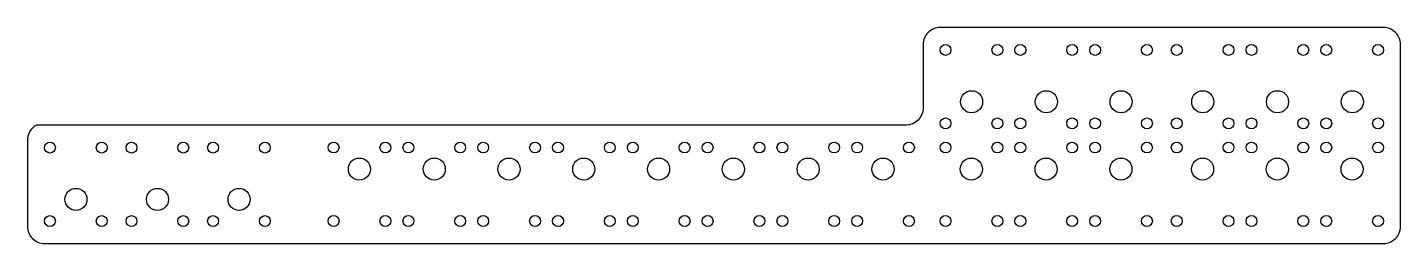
# Model space of a CAD drawing. Header units: millimetres. Extents: x -202 to 202, y 241 to 305.
import ezdxf

# ---------------------------------------------------------------- set-up
doc = ezdxf.new("R2010")
doc.units = ezdxf.units.MM
doc.layers.get('0').update_dxf_attribs({"linetype": 'CONTINUOUS'})

msp = doc.modelspace()

# ---------------------------------------------------------------- linework, layer by layer
msp.add_lwpolyline([(196.72, 241.2, 0.414214), (201.72, 246.2), (201.72, 299.66, 0.414214), (196.72, 304.66), (66.28, 304.66, 0.414214), (61.28, 299.66), (61.28, 280.99, -0.414203), (56.28, 275.99), (-199.52, 275.98, 0.278108), (-202.18, 271.56), (-202.18, 246.19, 0.414214), (-197.18, 241.19), (-180.34, 241.19), (195.12, 241.2)], format="xyb", close=True)
for centre, radius in [((67.88, 298.06), 1.6), ((83.12, 298.06), 1.6), ((89.88, 298.06), 1.6), ((105.12, 298.06), 1.6), ((111.88, 298.06), 1.6), ((127.12, 298.06), 1.6), ((135.88, 298.06), 1.6), ((151.12, 298.06), 1.6), ((157.88, 298.06), 1.6), ((173.12, 298.06), 1.6), ((179.88, 298.06), 1.6), ((195.12, 298.06), 1.6), ((75.53, 282.82), 3.25), ((97.53, 282.82), 3.25), ((119.53, 282.82), 3.25), ((143.53, 282.82), 3.25), ((165.53, 282.82), 3.25), ((187.53, 282.82), 3.25), ((67.88, 276.47), 1.6), ((83.12, 276.47), 1.6), ((89.88, 276.47), 1.6), ((105.12, 276.47), 1.6), ((111.88, 276.47), 1.6), ((127.12, 276.47), 1.6), ((135.88, 276.47), 1.6), ((151.12, 276.47), 1.6), ((157.88, 276.47), 1.6), ((173.12, 276.47), 1.6), ((179.88, 276.47), 1.6), ((195.12, 276.47), 1.6), ((-195.58, 269.38), 1.6), ((-180.34, 269.38), 1.6), ((-171.58, 269.38), 1.6), ((-156.34, 269.38), 1.6), ((-147.58, 269.38), 1.6), ((-132.34, 269.38), 1.6), ((-112.12, 269.39), 1.6), ((-96.88, 269.39), 1.6), ((-90.12, 269.39), 1.6), ((-74.88, 269.39), 1.6), ((-68.12, 269.39), 1.6), ((-52.88, 269.39), 1.6), ((-46.12, 269.39), 1.6), ((-30.88, 269.39), 1.6), ((-24.12, 269.39), 1.6), ((-8.88, 269.39), 1.6), ((-2.12, 269.39), 1.6), ((13.12, 269.39), 1.6), ((19.88, 269.39), 1.6), ((35.12, 269.39), 1.6), ((41.88, 269.39), 1.6), ((57.12, 269.39), 1.6), ((67.88, 269.39), 1.6), ((83.12, 269.39), 1.6), ((89.88, 269.39), 1.6), ((105.12, 269.39), 1.6), ((111.88, 269.39), 1.6), ((127.12, 269.39), 1.6), ((135.88, 269.39), 1.6), ((151.12, 269.39), 1.6), ((157.88, 269.39), 1.6), ((173.12, 269.39), 1.6), ((179.88, 269.39), 1.6), ((195.12, 269.39), 1.6), ((-104.53, 263.04), 3.25), ((-82.53, 263.04), 3.25), ((-60.53, 263.04), 3.25), ((-38.53, 263.04), 3.25), ((-16.53, 263.04), 3.25), ((5.47, 263.04), 3.25), ((27.47, 263.04), 3.25), ((49.47, 263.04), 3.25), ((75.47, 263.04), 3.25), ((97.47, 263.04), 3.25), ((119.47, 263.04), 3.25), ((143.47, 263.04), 3.25), ((165.47, 263.04), 3.25), ((187.47, 263.04), 3.25), ((-187.93, 254.14), 3.25), ((-163.93, 254.14), 3.25), ((-139.93, 254.14), 3.25), ((-195.58, 247.79), 1.6), ((-180.34, 247.79), 1.6), ((-171.58, 247.79), 1.6), ((-156.34, 247.79), 1.6), ((-147.58, 247.79), 1.6), ((-132.34, 247.79), 1.6), ((-112.12, 247.8), 1.6), ((-96.88, 247.8), 1.6), ((-90.12, 247.8), 1.6), ((-74.88, 247.8), 1.6), ((-68.12, 247.8), 1.6), ((-52.88, 247.8), 1.6), ((-46.12, 247.8), 1.6), ((-30.88, 247.8), 1.6), ((-24.12, 247.8), 1.6), ((-8.88, 247.8), 1.6), ((-2.12, 247.8), 1.6), ((13.12, 247.8), 1.6), ((19.88, 247.8), 1.6), ((35.12, 247.8), 1.6), ((41.88, 247.8), 1.6), ((57.12, 247.8), 1.6), ((67.88, 247.8), 1.6), ((83.12, 247.8), 1.6), ((89.88, 247.8), 1.6), ((105.12, 247.8), 1.6), ((111.88, 247.8), 1.6), ((127.12, 247.8), 1.6), ((135.88, 247.8), 1.6), ((151.12, 247.8), 1.6), ((157.88, 247.8), 1.6), ((173.12, 247.8), 1.6), ((179.88, 247.8), 1.6), ((195.12, 247.8), 1.6)]:
    msp.add_circle(centre, radius)

doc.saveas('drawing.dxf')
